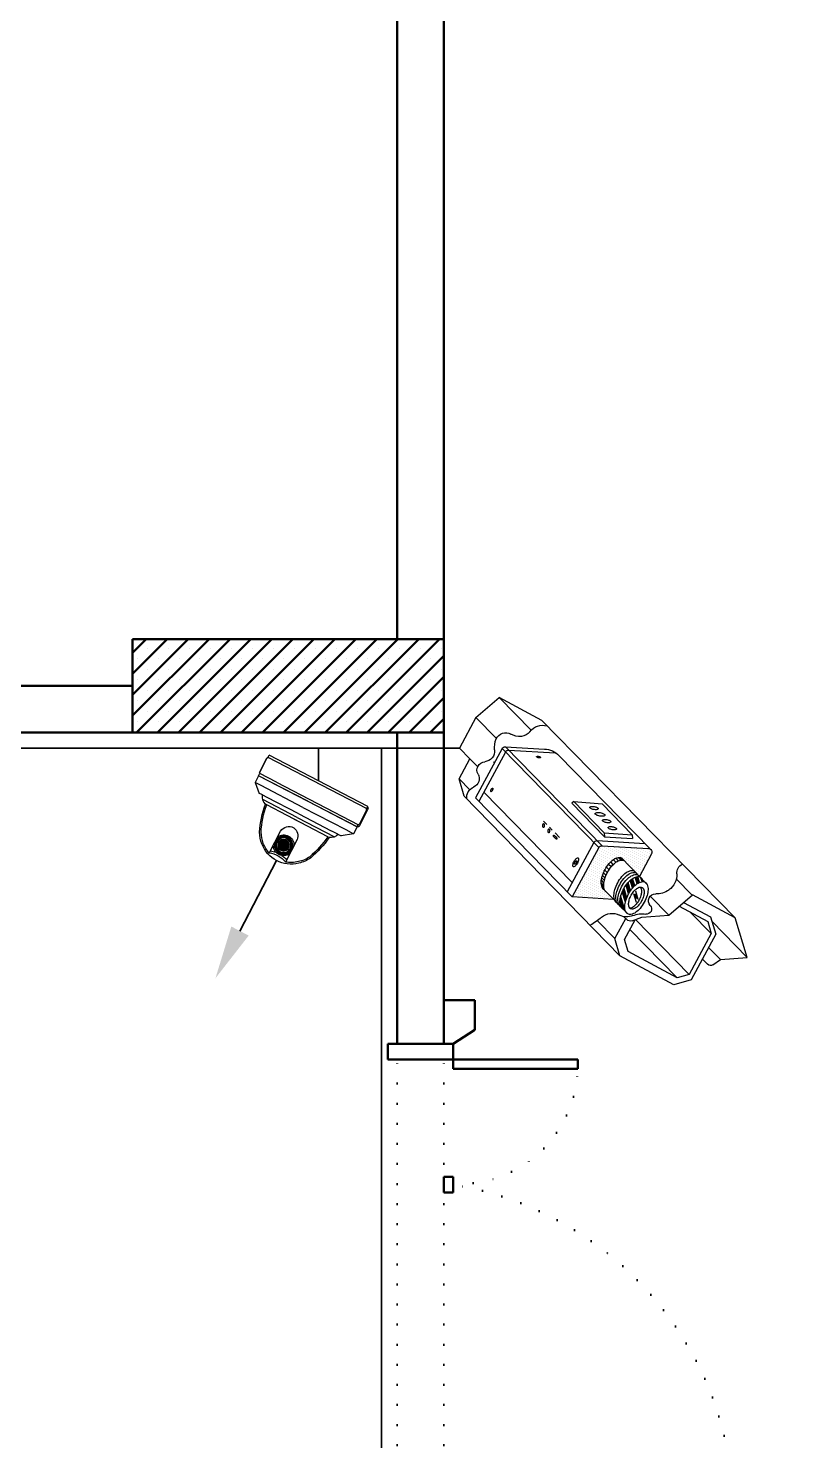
# Model space of a CAD drawing. Header units: millimetres. Extents: x 2046 to 14753, y 2361 to 29276.
# Drawn here: x 5006.5 to 5250.4, y 12893.4 to 13347.1 of the extents above; entities that cross this region are included whole.
import ezdxf

# ---------------------------------------------------------------- set-up
doc = ezdxf.new("R2010")
doc.units = ezdxf.units.MM
for name, pattern in [('CONTINOUS', [0]), ('DASHED', [0.75, 0.5, -0.25]), ('DASHED2', [9.525, 6.35, -3.175]), ('DOT', [6.35, 0, -6.35])]:
    doc.linetypes.add(name, pattern=pattern)
for name, color, linetype, lineweight in [('2A - CCTV CAT6 KABLO', 4, 'CONTINOUS', 35), ('A.O. DUVAR', 7, 'Continuous', 50), ('CY_CCTV', 4, 'DASHED2', 35), ('CY_SES', 3, 'CONTINOUS', 35)]:
    doc.layers.add(name, color=color, linetype=linetype, lineweight=lineweight)
for name, color, linetype in [('BLK-CCTV', 50, 'Continuous'), ('INDOOR_FIXED_DOME', 4, 'Continuous'), ('KAMERA', 4, 'DASHED')]:
    doc.layers.add(name, color=color, linetype=linetype)

# ---------------------------------------------------------------- blocks, each defined once
blk = doc.blocks.new('DMDK')
at = {"layer": 'INDOOR_FIXED_DOME'}
h = blk.add_hatch(color=1, dxfattribs=at)
edge = h.paths.add_edge_path()
edge.add_arc((-0.47, 29.43), 3.25, 0, 360, ccw=False)
edge = h.paths.add_edge_path(flags=16)
edge.add_arc((-0.47, 29.43), 2.94, 0, 360, ccw=False)
at = {"layer": 'INDOOR_FIXED_DOME', "linetype": 'Continuous'}
h = blk.add_hatch(color=1, dxfattribs=at)
edge = h.paths.add_edge_path()
edge.add_arc((-0.47, 29.43), 2.32, 0, 360, ccw=False)
at = {"layer": 'CY_CCTV', "linetype": 'CONTINOUS'}
blk.add_lwpolyline([(-0.13, 68.07), (-0.13, 36.19)], dxfattribs=at)
at = {"layer": 'CY_CCTV'}
blk.add_solid([(-4.06, 68.07), (-0.13, 89.44), (3.81, 68.07)], dxfattribs=at)
at = {"layer": 'INDOOR_FIXED_DOME', "color": 1}
for p, q in [((-4.17, 34.86), (-4.17, 24.94)), ((3.26, 24.94), (3.26, 35.08)), ((13.7, 18.23), (-13.97, 18.23)), ((-0.13, 18.23), (-1.37, 18.23)), ((-19.5, 12.36), (-22.27, 12.36)), ((-0.59, 12.36), (-19.5, 12.36)), ((-0.84, 17), (-16.36, 17)), ((-0.84, 17), (16.13, 17)), ((-0.59, 12.36), (18.74, 12.36)), ((18.74, 12.36), (22.31, 12.36)), ((-22.57, 1.55), (-22.57, 7.98)), ((0.02, 9.28), (-22.27, 9.28)), ((-14.77, 8.29), (-22.27, 8.29)), ((22.31, 9.28), (-22.26, 9.28)), ((-14.77, 8.29), (22.41, 8.29)), ((-2.91, 9.28), (-3.57, 9.28)), ((-2.91, 9.28), (-3.57, 9.28)), ((-2.91, 9.27), (-3.57, 9.27)), ((0.02, 9.28), (22.31, 9.28)), ((22.31, 9.28), (22.31, 8.49)), ((22.59, 1.55), (22.59, 7.98)), ((22.29, 1.02), (-22.26, 1.02))]:
    blk.add_line(p, q, dxfattribs=at)
at = {"layer": 'INDOOR_FIXED_DOME', "color": 4}
for p, q in [((-13.97, 18.24), (-14.57, 18.24)), ((13.7, 18.24), (14.3, 18.24)), ((-22.27, 12.36), (-18.76, 15.45)), ((-22.27, 9.28), (-22.27, 12.36)), ((-17.99, 15.45), (-18.76, 15.45)), ((-15.51, 15.45), (-17.99, 15.45)), ((-0.84, 15.45), (-15.51, 15.45)), ((-0.84, 15.45), (13.84, 15.45)), ((13.85, 15.45), (16.3, 15.45)), ((16.3, 15.45), (17.07, 15.45)), ((17.07, 15.45), (18.31, 15.45)), ((22.31, 12.36), (18.31, 15.45)), ((22.31, 9.31), (22.31, 12.4)), ((22.31, 12.28), (22.31, 12.28)), ((22.31, 12.28), (22.31, 11.29)), ((-22.61, 7.67), (-22.61, 1.47)), ((-22.27, 9.28), (-22.27, 8.39)), ((22.31, 9.31), (22.31, 9.28)), ((22.88, 0.66), (22.88, 8.74)), ((-22.29, 0.93), (-22.29, 0)), ((22.29, 0), (-22.29, 0)), ((22.29, 0), (22.29, 1.02))]:
    blk.add_line(p, q, dxfattribs=at)
at = {"layer": 'INDOOR_FIXED_DOME', "color": 1}
for radius in [3.69, 3.25, 2.94, 2.32]:
    blk.add_circle((-0.47, 29.43), radius, dxfattribs=at)
at = {"layer": 'INDOOR_FIXED_DOME', "color": 4}
for centre, radius, start, end in [((-0.13, 23.71), 12.48, 47.9183, 132.1017), ((22.78, 13.72), 37.63, 155.6337, 173.1066), ((5.21, 18.87), 19.67, 134.1806, 148.1421), ((0.84, 23.67), 11.88, 26.174, 51.5198), ((-26.83, 13.17), 41.45, 7.0163, 22.3182), ((-13.11, 14.11), 4.38, 109.5157, 162.2376), ((12.84, 14.11), 4.37, 17.743, 70.4598), ((-21.99, 7.67), 0.619, 129.238, 180), ((-22.58, 8.39), 0.31, 309.238, 0), ((21.85, 7.85), 1.45, 49.3409, 71.2149), ((22.59, 8.71), 0.31, 359.8944, 49.3409), ((-22.3, 1.47), 0.31, 180, 240.7519), ((-22.6, 0.93), 0.31, 0, 60.7519), ((30.02, -14.45), 16.53, 116.2396, 117.8981), ((22.57, 0.66), 0.31, 296.2396, 359.8944)]:
    blk.add_arc(centre, radius, start, end, dxfattribs=at)
at = {"layer": 'INDOOR_FIXED_DOME', "color": 1}
for centre, radius, start, end in [((-0.13, 23.71), 11.86, 109.9234, 131.994), ((-0.71, 43.85), 9.67, 249.0559, 294.2733), ((-0.71, 43.89), 10.6, 278.232, 292.028), ((-0.13, 23.71), 11.86, 47.9183, 73.4059), ((23.95, 13.32), 38.24, 155.8771, 172.6221), ((5.19, 18.88), 19.02, 134.1656, 148.0435), ((-0.71, 43.89), 10.6, 250.9662, 263.6846), ((-0.47, 29.43), 4.18, 26.7451, 152.222), ((0.8, 23.63), 11.32, 26.4603, 51.6555), ((-28.54, 12.63), 42.61, 7.5593, 22.1291), ((-0.47, 29.43), 4.18, 207.778, 333.2549), ((-0.23, 25.28), 3.95, 185.057, 271.5273), ((-0.75, 25.32), 4.03, 278.9294, 354.5897), ((22.62, 8.49), 0.31, 180, 236.5516), ((22.28, 7.98), 0.31, 0, 56.5516), ((-22.26, 1.55), 0.31, 180, 239.1811), ((-22.57, 1.02), 0.31, 0, 59.1811), ((-22.57, 1.02), 0.31, 0, 59.1811), ((22.6, 1.02), 0.31, 120.8189, 180), ((22.28, 1.55), 0.31, 300.8189, 0)]:
    blk.add_arc(centre, radius, start, end, dxfattribs=at)
blk = doc.blocks.new('B_KAMERA')
at = {"layer": '2A - CCTV CAT6 KABLO', "rotation": 90}
blk.add_blockref('DMDK', (0, 0.63), dxfattribs=at)
blk = doc.blocks.new('KAM2')
at = {"layer": 'KAMERA', "color": 1, "linetype": 'Continuous'}
for p, q in [((-14.93, -4.56), (0, 0)), ((-12.11, -8.27), (0, 0)), ((6.08, -7.76), (0, 0)), ((-88.26, -54.43), (-14.93, -4.56)), ((-1.71, -13.08), (6.08, -7.76)), ((6.08, -7.76), (9.34, -18.44)), ((-5.08, -15.08), (-17.52, -13.34)), ((-57.07, -38.11), (-22.48, -14.5)), ((-41.79, -40.14), (-5.08, -15.08)), ((-40.83, -40.96), (-4.12, -15.9)), ((-6.35, -15.95), (-21.07, -13.89)), ((-5.39, -16.77), (-0.13, -33.98)), ((-4.12, -15.9), (1.14, -33.12)), ((-2.61, -20.83), (-2.34, -20.75)), ((2.4, -23.18), (5.36, -21.16)), ((5.36, -21.16), (9.34, -18.44)), ((7.5, -28.17), (5.36, -21.16)), ((-50.6, -34.83), (-39.12, -26.93)), ((-30.03, -28.01), (-39.12, -26.93)), ((-41.94, -37.17), (-29.55, -28.71)), ((-41.6, -35.9), (-30.07, -27.96)), ((-34.67, -53.64), (-1.12, -30.74)), ((-30.07, -27.96), (-29.55, -28.71)), ((3.44, -30.94), (7.5, -28.17)), ((4.81, -33.24), (7.5, -28.17)), ((-54.38, -73.63), (4.81, -33.24)), ((-50.6, -34.83), (-50.89, -35.92)), ((-41.94, -37.17), (-50.89, -35.92)), ((-41.6, -35.9), (-50.6, -34.83)), ((-41.6, -35.9), (-41.94, -37.17)), ((1.14, -33.12), (-35.56, -58.17)), ((-23.05, -36.95), (-21.8, -36.09)), ((-57.85, -39.58), (-55.45, -47.42)), ((-57.64, -39.06), (-57.64, -39.06)), ((-57.21, -40.47), (-57.21, -40.47)), ((-57.07, -39.66), (-57.07, -39.66)), ((-56.94, -38.85), (-56.94, -38.85)), ((-41.79, -40.14), (-56.56, -38.07)), ((-56.51, -40.26), (-56.51, -40.26)), ((-56.37, -39.44), (-56.37, -39.44)), ((-56.23, -38.63), (-56.23, -38.63)), ((-55.8, -40.04), (-55.8, -40.04)), ((-55.67, -39.23), (-55.67, -39.23)), ((-55.53, -38.42), (-55.53, -38.42)), ((-55.24, -40.64), (-55.24, -40.64)), ((-55.1, -39.83), (-55.1, -39.83)), ((-39.91, -38.85), (-55.05, -36.73)), ((-54.96, -39.01), (-54.96, -39.01)), ((-54.53, -40.42), (-54.53, -40.42)), ((-54.39, -39.61), (-54.39, -39.61)), ((-54.26, -38.8), (-54.26, -38.8)), ((-53.83, -40.21), (-53.83, -40.21)), ((-53.69, -39.4), (-53.69, -39.4)), ((-53.55, -38.58), (-53.55, -38.58)), ((-53.26, -40.8), (-53.26, -40.8)), ((-53.12, -39.99), (-53.12, -39.99)), ((-52.99, -39.18), (-52.99, -39.18)), ((-52.56, -40.59), (-52.56, -40.59)), ((-52.42, -39.78), (-52.42, -39.78)), ((-52.28, -38.96), (-52.28, -38.96)), ((-51.85, -40.37), (-51.85, -40.37)), ((-51.72, -39.56), (-51.72, -39.56)), ((-51.15, -40.16), (-51.15, -40.16)), ((-51.01, -39.35), (-51.01, -39.35)), ((-50.58, -40.75), (-50.58, -40.75)), ((-50.44, -39.94), (-50.44, -39.94)), ((-50.31, -39.13), (-50.31, -39.13)), ((-49.88, -40.54), (-49.88, -40.54)), ((-49.74, -39.73), (-49.74, -39.73)), ((-49.17, -40.32), (-49.17, -40.32)), ((-49.04, -39.51), (-49.04, -39.51)), ((-48.47, -40.11), (-48.47, -40.11)), ((-48.33, -39.3), (-48.33, -39.3)), ((-47.9, -40.7), (-47.9, -40.7)), ((-47.77, -39.89), (-47.77, -39.89)), ((-47.2, -40.49), (-47.2, -40.49)), ((-47.06, -39.68), (-47.06, -39.68)), ((-46.49, -40.27), (-46.49, -40.27)), ((-45.79, -40.06), (-45.79, -40.06)), ((-45.22, -40.66), (-45.22, -40.66)), ((-45.09, -39.84), (-45.09, -39.84)), ((-44.52, -40.44), (-44.52, -40.44)), ((-43.81, -40.22), (-43.81, -40.22)), ((-43.25, -40.82), (-43.25, -40.82)), ((-43.11, -40.01), (-43.11, -40.01)), ((-42.54, -40.61), (-42.54, -40.61)), ((-41.84, -40.39), (-41.84, -40.39)), ((-38.94, -39.67), (-33.68, -56.89)), ((-27.84, -40.22), (-26.14, -39.05)), ((-25.11, -38.35), (-24.05, -37.63)), ((-58.33, -49.39), (-48.63, -42.76)), ((-56.78, -41.88), (-56.78, -41.88)), ((-56.64, -41.07), (-56.64, -41.07)), ((-56.35, -43.29), (-56.35, -43.29)), ((-56.21, -42.48), (-56.21, -42.48)), ((-56.08, -41.66), (-56.08, -41.66)), ((-55.94, -40.85), (-55.94, -40.85)), ((-55.92, -44.7), (-55.92, -44.7)), ((-55.78, -43.88), (-55.78, -43.88)), ((-55.65, -43.07), (-55.65, -43.07)), ((-55.51, -42.26), (-55.51, -42.26)), ((-55.37, -41.45), (-55.37, -41.45)), ((-55.35, -45.29), (-55.35, -45.29)), ((-55.22, -44.48), (-55.22, -44.48)), ((-55.08, -43.67), (-55.08, -43.67)), ((-54.94, -42.86), (-54.94, -42.86)), ((-54.81, -42.05), (-54.81, -42.05)), ((-54.67, -41.23), (-54.67, -41.23)), ((-54.65, -45.08), (-54.65, -45.08)), ((-54.51, -44.27), (-54.51, -44.27)), ((-54.37, -43.45), (-54.37, -43.45)), ((-54.24, -42.64), (-54.24, -42.64)), ((-54.1, -41.83), (-54.1, -41.83)), ((-53.96, -41.02), (-53.96, -41.02)), ((-53.94, -44.86), (-53.94, -44.86)), ((-53.81, -44.05), (-53.81, -44.05)), ((-53.67, -43.24), (-53.67, -43.24)), ((-53.53, -42.43), (-53.53, -42.43)), ((-53.4, -41.61), (-53.4, -41.61)), ((-53.24, -44.65), (-53.24, -44.65)), ((-53.1, -43.83), (-53.1, -43.83)), ((-52.97, -43.02), (-52.97, -43.02)), ((-52.83, -42.21), (-52.83, -42.21)), ((-52.69, -41.4), (-52.69, -41.4)), ((-52.67, -45.24), (-52.67, -45.24)), ((-52.54, -44.43), (-52.54, -44.43)), ((-52.4, -43.62), (-52.4, -43.62)), ((-52.26, -42.81), (-52.26, -42.81)), ((-52.13, -42), (-52.13, -42)), ((-51.99, -41.18), (-51.99, -41.18)), ((-51.97, -45.03), (-51.97, -45.03)), ((-51.83, -44.22), (-51.83, -44.22)), ((-51.7, -43.4), (-51.7, -43.4)), ((-51.56, -42.59), (-51.56, -42.59)), ((-51.42, -41.78), (-51.42, -41.78)), ((-51.29, -40.97), (-51.29, -40.97)), ((-51.13, -44), (-51.13, -44)), ((-50.99, -43.19), (-50.99, -43.19)), ((-50.85, -42.38), (-50.85, -42.38)), ((-50.72, -41.57), (-50.72, -41.57)), ((-50.42, -43.79), (-50.42, -43.79)), ((-50.29, -42.97), (-50.29, -42.97)), ((-50.15, -42.16), (-50.15, -42.16)), ((-50.01, -41.35), (-50.01, -41.35)), ((-49.58, -42.76), (-49.58, -42.76)), ((-49.45, -41.95), (-49.45, -41.95)), ((-49.31, -41.14), (-49.31, -41.14)), ((-49.13, -43.37), (-48.17, -42.71)), ((-48.88, -42.54), (-48.88, -42.54)), ((-48.74, -41.73), (-48.74, -41.73)), ((-48.61, -40.92), (-48.61, -40.92)), ((-48.56, -43.5), (-47.57, -42.83)), ((-48.18, -42.33), (-48.18, -42.33)), ((-48.04, -41.52), (-48.04, -41.52)), ((-47.89, -43.83), (-46.98, -43.21)), ((-47.47, -42.11), (-47.47, -42.11)), ((-47.33, -41.3), (-47.33, -41.3)), ((-47.18, -44.48), (-46.27, -43.85)), ((-46.9, -42.71), (-46.9, -42.71)), ((-46.77, -41.9), (-46.77, -41.9)), ((-46.63, -41.09), (-46.63, -41.09)), ((-46.48, -45.35), (-45.53, -44.71)), ((-46.34, -43.31), (-46.34, -43.31)), ((-46.2, -42.49), (-46.2, -42.49)), ((-46.06, -41.68), (-46.06, -41.68)), ((-45.93, -40.87), (-45.93, -40.87)), ((-45.77, -43.9), (-45.77, -43.9)), ((-45.63, -43.09), (-45.63, -43.09)), ((-45.5, -42.28), (-45.5, -42.28)), ((-45.36, -41.47), (-45.36, -41.47)), ((-45.2, -44.5), (-45.2, -44.5)), ((-45.07, -43.69), (-45.07, -43.69)), ((-44.93, -42.87), (-44.93, -42.87)), ((-44.79, -42.06), (-44.79, -42.06)), ((-44.66, -41.25), (-44.66, -41.25)), ((-44.64, -45.09), (-44.64, -45.09)), ((-44.5, -44.28), (-44.5, -44.28)), ((-44.36, -43.47), (-44.36, -43.47)), ((-44.22, -42.66), (-44.22, -42.66)), ((-44.09, -41.85), (-44.09, -41.85)), ((-43.95, -41.04), (-43.95, -41.04)), ((-43.93, -44.88), (-43.93, -44.88)), ((-43.79, -44.07), (-43.79, -44.07)), ((-43.66, -43.26), (-43.66, -43.26)), ((-43.52, -42.44), (-43.52, -42.44)), ((-43.38, -41.63), (-43.38, -41.63)), ((-43.23, -44.66), (-43.23, -44.66)), ((-43.09, -43.85), (-43.09, -43.85)), ((-42.95, -43.04), (-42.95, -43.04)), ((-42.82, -42.23), (-42.82, -42.23)), ((-42.68, -41.42), (-42.68, -41.42)), ((-42.66, -45.26), (-42.66, -45.26)), ((-42.52, -44.45), (-42.52, -44.45)), ((-42.39, -43.64), (-42.39, -43.64)), ((-42.25, -42.83), (-42.25, -42.83)), ((-42.11, -42.01), (-42.11, -42.01)), ((-41.98, -41.2), (-41.98, -41.2)), ((-41.96, -45.05), (-41.96, -45.05)), ((-41.82, -44.23), (-41.82, -44.23)), ((-41.68, -43.42), (-41.68, -43.42)), ((-41.55, -42.61), (-41.55, -42.61)), ((-41.41, -41.8), (-41.41, -41.8)), ((-41.27, -40.99), (-41.27, -40.99)), ((-41.25, -44.83), (-41.25, -44.83)), ((-41.12, -44.02), (-41.12, -44.02)), ((-40.98, -43.21), (-40.98, -43.21)), ((-40.84, -42.4), (-40.84, -42.4)), ((-40.83, -40.96), (-35.56, -58.17)), ((-40.7, -41.58), (-40.7, -41.58)), ((-40.55, -44.61), (-40.55, -44.61)), ((-40.41, -43.8), (-40.41, -43.8)), ((-40.27, -42.99), (-40.27, -42.99)), ((-39.98, -45.21), (-39.98, -45.21)), ((-39.84, -44.4), (-39.84, -44.4)), ((-88.26, -54.43), (-73.33, -49.86)), ((-67.16, -57.75), (-73.33, -49.86)), ((-73.24, -49.99), (-67.24, -45.89)), ((-58.01, -49.18), (-58.01, -49.18)), ((-57.28, -48.83), (-57.15, -48.58)), ((-56.95, -48.84), (-56.63, -48.22)), ((-56.66, -48.91), (-56.04, -47.75)), ((-55.88, -49.32), (-54.97, -47.6)), ((-55.64, -49.5), (-54.68, -47.7)), ((-55.49, -46.1), (-55.49, -46.1)), ((-55.41, -49.69), (-54.42, -47.83)), ((-55.19, -49.91), (-54.16, -47.98)), ((-54.92, -46.7), (-54.92, -46.7)), ((-54.78, -45.89), (-54.78, -45.89)), ((-54.58, -50.65), (-53.46, -48.53)), ((-54.39, -50.92), (-53.24, -48.76)), ((-54.22, -46.48), (-54.22, -46.48)), ((-54.22, -51.21), (-53.04, -49)), ((-54.08, -45.67), (-54.08, -45.67)), ((-54.04, -51.52), (-52.84, -49.25)), ((-53.38, -45.46), (-53.38, -45.46)), ((-45.95, -46.26), (-45.03, -45.63)), ((-45.49, -47.29), (-44.51, -46.62)), ((-45.15, -48.29), (-44.17, -47.62)), ((-44.9, -49.28), (-43.92, -48.61)), ((-44.77, -45.91), (-44.77, -45.91)), ((-44.76, -50.14), (-43.78, -49.47)), ((-44.2, -46.5), (-44.2, -46.5)), ((-44.07, -45.69), (-44.07, -45.69)), ((-43.77, -47.91), (-43.77, -47.91)), ((-43.64, -47.1), (-43.64, -47.1)), ((-43.5, -46.29), (-43.5, -46.29)), ((-43.36, -45.48), (-43.36, -45.48)), ((-43.34, -49.32), (-43.34, -49.32)), ((-43.21, -48.51), (-43.21, -48.51)), ((-43.07, -47.7), (-43.07, -47.7)), ((-42.93, -46.88), (-42.93, -46.88)), ((-42.8, -46.07), (-42.8, -46.07)), ((-42.64, -49.1), (-42.64, -49.1)), ((-42.5, -48.29), (-42.5, -48.29)), ((-42.37, -47.48), (-42.37, -47.48)), ((-42.23, -46.67), (-42.23, -46.67)), ((-42.09, -45.86), (-42.09, -45.86)), ((-42.07, -49.7), (-42.07, -49.7)), ((-41.94, -48.89), (-41.94, -48.89)), ((-41.8, -48.08), (-41.8, -48.08)), ((-41.66, -47.26), (-41.66, -47.26)), ((-41.53, -46.45), (-41.53, -46.45)), ((-41.39, -45.64), (-41.39, -45.64)), ((-41.37, -49.48), (-41.37, -49.48)), ((-41.23, -48.67), (-41.23, -48.67)), ((-41.09, -47.86), (-41.09, -47.86)), ((-40.96, -47.05), (-40.96, -47.05)), ((-40.82, -46.24), (-40.82, -46.24)), ((-40.68, -45.43), (-40.68, -45.43)), ((-40.66, -49.27), (-40.66, -49.27)), ((-40.53, -48.46), (-40.53, -48.46)), ((-40.39, -47.65), (-40.39, -47.65)), ((-40.25, -46.83), (-40.25, -46.83)), ((-40.12, -46.02), (-40.12, -46.02)), ((-40.1, -49.87), (-40.1, -49.87)), ((-39.96, -49.05), (-39.96, -49.05)), ((-39.82, -48.24), (-39.82, -48.24)), ((-39.69, -47.43), (-39.69, -47.43)), ((-39.55, -46.62), (-39.55, -46.62)), ((-39.41, -45.81), (-39.41, -45.81)), ((-39.39, -49.65), (-39.39, -49.65)), ((-39.26, -48.84), (-39.26, -48.84)), ((-39.12, -48.03), (-39.12, -48.03)), ((-38.98, -47.22), (-38.98, -47.22)), ((-38.69, -49.44), (-38.69, -49.44)), ((-38.55, -48.62), (-38.55, -48.62)), ((-94.54, -66.12), (-88.26, -54.43)), ((-71.03, -52.81), (-80.45, -55.69)), ((-69.86, -54.3), (-79.84, -57.35)), ((-67.16, -57.75), (-60.16, -52.97)), ((-56.58, -54.74), (-55.29, -52.32)), ((-56.18, -55.86), (-54.81, -53.3)), ((-56.17, -54.6), (-55.4, -53.14)), ((-55.87, -54.66), (-55.15, -53.32)), ((-54.2, -60.01), (-44.5, -53.39)), ((-53.57, -52.51), (-52.29, -50.09)), ((-53.43, -52.87), (-52.12, -50.41)), ((-53.3, -53.25), (-51.96, -50.73)), ((-53.17, -53.64), (-51.81, -51.07)), ((-52.86, -54.93), (-51.39, -52.17)), ((-52.78, -55.41), (-51.27, -52.57)), ((-52.72, -55.92), (-51.16, -52.98)), ((-52.68, -56.48), (-51.06, -53.42)), ((-45.33, -53.83), (-44.35, -53.16)), ((-44.99, -53.14), (-44.02, -52.48)), ((-44.87, -54.4), (-44.87, -54.4)), ((-44.81, -52.51), (-43.84, -51.84)), ((-44.73, -53.59), (-44.73, -53.59)), ((-44.71, -51.73), (-43.73, -51.06)), ((-44.69, -50.93), (-43.72, -50.27)), ((-44.16, -54.19), (-44.16, -54.19)), ((-44.03, -53.38), (-44.03, -53.38)), ((-43.89, -52.57), (-43.89, -52.57)), ((-43.75, -51.75), (-43.75, -51.75)), ((-43.62, -50.94), (-43.62, -50.94)), ((-43.48, -50.13), (-43.48, -50.13)), ((-43.46, -53.97), (-43.46, -53.97)), ((-43.32, -53.16), (-43.32, -53.16)), ((-43.19, -52.35), (-43.19, -52.35)), ((-43.05, -51.54), (-43.05, -51.54)), ((-42.91, -50.73), (-42.91, -50.73)), ((-42.78, -49.92), (-42.78, -49.92)), ((-42.76, -53.76), (-42.76, -53.76)), ((-42.62, -52.95), (-42.62, -52.95)), ((-42.48, -52.13), (-42.48, -52.13)), ((-42.35, -51.32), (-42.35, -51.32)), ((-42.21, -50.51), (-42.21, -50.51)), ((-42.19, -54.35), (-42.19, -54.35)), ((-42.05, -53.54), (-42.05, -53.54)), ((-41.92, -52.73), (-41.92, -52.73)), ((-41.78, -51.92), (-41.78, -51.92)), ((-41.64, -51.11), (-41.64, -51.11)), ((-41.51, -50.3), (-41.51, -50.3)), ((-41.49, -54.14), (-41.49, -54.14)), ((-41.35, -53.33), (-41.35, -53.33)), ((-41.21, -52.52), (-41.21, -52.52)), ((-41.07, -51.7), (-41.07, -51.7)), ((-40.94, -50.89), (-40.94, -50.89)), ((-40.8, -50.08), (-40.8, -50.08)), ((-40.78, -53.92), (-40.78, -53.92)), ((-40.64, -53.11), (-40.64, -53.11)), ((-40.51, -52.3), (-40.51, -52.3)), ((-40.37, -51.49), (-40.37, -51.49)), ((-40.23, -50.68), (-40.23, -50.68)), ((-40.08, -53.71), (-40.08, -53.71)), ((-39.94, -52.9), (-39.94, -52.9)), ((-39.8, -52.09), (-39.8, -52.09)), ((-39.67, -51.27), (-39.67, -51.27)), ((-39.53, -50.46), (-39.53, -50.46)), ((-39.51, -54.3), (-39.51, -54.3)), ((-39.37, -53.49), (-39.37, -53.49)), ((-39.24, -52.68), (-39.24, -52.68)), ((-39.1, -51.87), (-39.1, -51.87)), ((-38.96, -51.06), (-38.96, -51.06)), ((-38.83, -50.25), (-38.83, -50.25)), ((-38.81, -54.09), (-38.81, -54.09)), ((-38.67, -53.28), (-38.67, -53.28)), ((-38.53, -52.47), (-38.53, -52.47)), ((-38.4, -51.65), (-38.4, -51.65)), ((-38.26, -50.84), (-38.26, -50.84)), ((-38.12, -50.03), (-38.12, -50.03)), ((-38.1, -53.87), (-38.1, -53.87)), ((-37.97, -53.06), (-37.97, -53.06)), ((-37.83, -52.25), (-37.83, -52.25)), ((-37.69, -51.44), (-37.69, -51.44)), ((-37.4, -53.66), (-37.4, -53.66)), ((-37.26, -52.85), (-37.26, -52.85)), ((-36.83, -54.26), (-36.83, -54.26)), ((-94.54, -66.12), (-81.13, -56.96)), ((-80.45, -55.69), (-83.14, -60.75)), ((-81.71, -60.88), (-73.87, -55.53)), ((-79.84, -57.35), (-81.71, -60.88)), ((-58.84, -60.14), (-67.16, -57.75)), ((-53.19, -59.32), (-50.85, -54.91)), ((-52.67, -58.96), (-50.83, -55.52)), ((-52.19, -58.68), (-50.88, -56.24)), ((-51.62, -58.24), (-51.15, -57.36)), ((-50.77, -57.75), (-50.77, -57.75)), ((-48.8, -56.32), (-35.56, -58.17)), ((-48.53, -56.29), (-48.53, -56.29)), ((-47.82, -56.08), (-47.82, -56.08)), ((-47.12, -55.86), (-47.12, -55.86)), ((-46.55, -56.46), (-46.55, -56.46)), ((-46.41, -55.65), (-46.41, -55.65)), ((-46.28, -54.83), (-46.28, -54.83)), ((-45.85, -56.24), (-45.85, -56.24)), ((-45.71, -55.43), (-45.71, -55.43)), ((-45.57, -54.62), (-45.57, -54.62)), ((-45.28, -56.84), (-45.28, -56.84)), ((-45.14, -56.03), (-45.14, -56.03)), ((-45.01, -55.22), (-45.01, -55.22)), ((-44.57, -56.62), (-44.57, -56.62)), ((-44.44, -55.81), (-44.44, -55.81)), ((-44.3, -55), (-44.3, -55)), ((-43.87, -56.41), (-43.87, -56.41)), ((-43.73, -55.6), (-43.73, -55.6)), ((-43.6, -54.78), (-43.6, -54.78)), ((-43.3, -57), (-43.3, -57)), ((-43.17, -56.19), (-43.17, -56.19)), ((-43.03, -55.38), (-43.03, -55.38)), ((-42.89, -54.57), (-42.89, -54.57)), ((-42.6, -56.79), (-42.6, -56.79)), ((-42.46, -55.98), (-42.46, -55.98)), ((-42.33, -55.17), (-42.33, -55.17)), ((-41.9, -56.57), (-41.9, -56.57)), ((-41.76, -55.76), (-41.76, -55.76)), ((-41.62, -54.95), (-41.62, -54.95)), ((-41.33, -57.17), (-41.33, -57.17)), ((-41.19, -56.36), (-41.19, -56.36)), ((-41.05, -55.55), (-41.05, -55.55)), ((-40.92, -54.74), (-40.92, -54.74)), ((-40.62, -56.96), (-40.62, -56.96)), ((-40.49, -56.14), (-40.49, -56.14)), ((-40.35, -55.33), (-40.35, -55.33)), ((-40.21, -54.52), (-40.21, -54.52)), ((-39.92, -56.74), (-39.92, -56.74)), ((-39.78, -55.93), (-39.78, -55.93)), ((-39.65, -55.12), (-39.65, -55.12)), ((-39.35, -57.34), (-39.35, -57.34)), ((-39.22, -56.52), (-39.22, -56.52)), ((-39.08, -55.71), (-39.08, -55.71)), ((-38.94, -54.9), (-38.94, -54.9)), ((-38.65, -57.12), (-38.65, -57.12)), ((-38.51, -56.31), (-38.51, -56.31)), ((-38.38, -55.5), (-38.38, -55.5)), ((-38.24, -54.69), (-38.24, -54.69)), ((-38.08, -57.72), (-38.08, -57.72)), ((-37.94, -56.91), (-37.94, -56.91)), ((-37.81, -56.09), (-37.81, -56.09)), ((-37.67, -55.28), (-37.67, -55.28)), ((-37.53, -54.47), (-37.53, -54.47)), ((-37.38, -57.5), (-37.38, -57.5)), ((-37.24, -56.69), (-37.24, -56.69)), ((-37.1, -55.88), (-37.1, -55.88)), ((-36.97, -55.07), (-36.97, -55.07)), ((-36.67, -57.29), (-36.67, -57.29)), ((-36.54, -56.48), (-36.54, -56.48)), ((-36.4, -55.66), (-36.4, -55.66)), ((-36.11, -57.88), (-36.11, -57.88)), ((-35.97, -57.07), (-35.97, -57.07)), ((-83.14, -60.75), (-78.27, -76.69)), ((-81.71, -60.88), (-77.35, -75.15)), ((-77.35, -75.15), (-56.94, -61.22)), ((-56.03, -61.86), (-58.84, -60.14)), ((-54.79, -68.26), (-56.92, -61.32)), ((-54.2, -61.82), (-53.15, -61.1)), ((-51.68, -68.57), (-53.83, -61.56)), ((-53.02, -59.21), (-53.02, -59.21)), ((-86.23, -68.51), (-94.54, -66.12)), ((-86.23, -68.51), (-81.71, -65.43)), ((-73.82, -77.03), (-55.86, -64.77)), ((-51.68, -68.57), (-45.01, -64.01)), ((-84.22, -70.62), (-86.23, -68.51)), ((-82.49, -70.8), (-80.49, -69.44)), ((-73.82, -77.03), (-56.67, -71.78)), ((-56.67, -71.78), (-54.79, -68.26)), ((-54.38, -73.63), (-51.68, -68.57)), ((-78.27, -76.69), (-73.2, -79.39)), ((-77.35, -75.15), (-73.82, -77.03)), ((-73.2, -79.39), (-54.38, -73.63))]:
    blk.add_line(p, q, dxfattribs=at)
for points in [[(-16.16, -16.01, 0.036758), (-16.42, -16.03, 0.049107), (-16.61, -16.07, 0.092422), (-16.77, -16.15, 0.218093), (-16.8, -16.22, 0.218093), (-16.77, -16.3, 0.092422), (-16.62, -16.39, 0.049107), (-16.43, -16.44, 0.036758), (-16.17, -16.47, 0.036758), (-15.91, -16.46, 0.049107), (-15.71, -16.42, 0.092422), (-15.56, -16.33, 0.218093), (-15.52, -16.26, 0.218093), (-15.55, -16.19, 0.092422), (-15.71, -16.09, 0.049107), (-15.9, -16.04, 0.036758)], [(-41.62, -31.61, 0.036758), (-42.18, -31.64, 0.049107), (-42.59, -31.73, 0.092422), (-42.92, -31.91, 0.218093), (-43, -32.06, 0.218093), (-42.93, -32.22, 0.092422), (-42.61, -32.42, 0.049107), (-42.2, -32.53, 0.036758), (-41.64, -32.59, 0.036758), (-41.09, -32.56, 0.049107), (-40.68, -32.47, 0.092422), (-40.34, -32.29, 0.218093), (-40.27, -32.14, 0.218093), (-40.33, -31.98, 0.092422), (-40.66, -31.78, 0.049107), (-41.06, -31.67, 0.036758)], [(-39.11, -29.84, 0.036758), (-39.76, -29.87, 0.049107), (-40.24, -29.97, 0.092422), (-40.63, -30.19, 0.218093), (-40.71, -30.36, 0.218093), (-40.64, -30.54, 0.092422), (-40.26, -30.77, 0.049107), (-39.79, -30.9, 0.036758), (-39.15, -30.97, 0.036758), (-38.5, -30.94, 0.049107), (-38.02, -30.83, 0.092422), (-37.63, -30.62, 0.218093), (-37.55, -30.45, 0.218093), (-37.62, -30.27, 0.092422), (-38, -30.04, 0.049107), (-38.47, -29.9, 0.036758)], [(-36.84, -28.29, 0.036758), (-37.4, -28.32, 0.049107), (-37.81, -28.41, 0.092422), (-38.14, -28.59, 0.218093), (-38.22, -28.74, 0.218093), (-38.15, -28.9, 0.092422), (-37.83, -29.1, 0.049107), (-37.42, -29.21, 0.036758), (-36.87, -29.27, 0.036758), (-36.31, -29.24, 0.049107), (-35.9, -29.15, 0.092422), (-35.56, -28.97, 0.218093), (-35.49, -28.82, 0.218093), (-35.55, -28.66, 0.092422), (-35.88, -28.46, 0.049107), (-36.28, -28.35, 0.036758)], [(-3.74, -29.62, 0.038257), (-3.65, -29.86, 0.050877), (-3.54, -30.03, 0.094201), (-3.41, -30.15, 0.212834), (-3.33, -30.16, 0.212834), (-3.27, -30.1, 0.094201), (-3.23, -29.93, 0.050877), (-3.23, -29.74, 0.038257), (-3.29, -29.48, 0.038257), (-3.39, -29.24, 0.050877), (-3.49, -29.07, 0.094201), (-3.62, -28.96, 0.212834), (-3.7, -28.95, 0.212834), (-3.76, -29, 0.094201), (-3.81, -29.17, 0.050877), (-3.8, -29.37, 0.038257)], [(-43.89, -33.49, 0.036758), (-44.45, -33.51, 0.049107), (-44.86, -33.6, 0.092422), (-45.19, -33.79, 0.218093), (-45.26, -33.94, 0.218093), (-45.2, -34.09, 0.092422), (-44.87, -34.29, 0.049107), (-44.47, -34.41, 0.036758), (-43.91, -34.46, 0.036758), (-43.35, -34.44, 0.049107), (-42.94, -34.35, 0.092422), (-42.61, -34.16, 0.218093), (-42.53, -34.01, 0.218093), (-42.6, -33.86, 0.092422), (-42.92, -33.66, 0.049107), (-43.33, -33.54, 0.036758)], [(-26.44, -40.13, 0.01617), (-26.93, -40.5, 0.050877), (-27.05, -40.65, 0.094201), (-27.13, -40.82, 0.212834), (-27.11, -40.9, 0.212834), (-27.04, -40.94, 0.094201), (-26.86, -40.92, 0.050877), (-26.68, -40.85, 0.01617), (-26.17, -40.51, 0.038257), (-25.97, -40.35, 0.050877), (-25.84, -40.2, 0.094201), (-25.77, -40.04, 0.212834), (-25.79, -39.96, 0.212834), (-25.86, -39.91, 0.094201), (-26.04, -39.93, 0.050877), (-26.22, -40, 0.038257)], [(-24.3, -38.77, 0.038257), (-24.32, -39.03, 0.050877), (-24.3, -39.23, 0.094201), (-24.24, -39.39, 0.212834), (-24.17, -39.44, 0.212834), (-24.09, -39.42, 0.094201), (-23.97, -39.28, 0.050877), (-23.89, -39.1, 0.038257), (-23.83, -38.85, 0.038257), (-23.81, -38.59, 0.050877), (-23.83, -38.4, 0.094201), (-23.89, -38.23, 0.212834), (-23.96, -38.19, 0.212834), (-24.04, -38.21, 0.094201), (-24.15, -38.34, 0.050877), (-24.23, -38.52, 0.038257)], [(-22.3, -37.47, 0.038257), (-22.32, -37.73, 0.050877), (-22.3, -37.92, 0.094201), (-22.24, -38.09, 0.212834), (-22.17, -38.13, 0.212834), (-22.09, -38.11, 0.094201), (-21.97, -37.98, 0.050877), (-21.89, -37.8, 0.038257), (-21.83, -37.55, 0.038257), (-21.81, -37.29, 0.050877), (-21.82, -37.09, 0.094201), (-21.89, -36.93, 0.212834), (-21.96, -36.88, 0.212834), (-22.04, -36.9, 0.094201), (-22.15, -37.04, 0.050877), (-22.23, -37.22, 0.038257)], [(-35.09, -47.2, 0.038257), (-34.85, -47.82, 0.050877), (-34.59, -48.24, 0.094201), (-34.25, -48.54, 0.212834), (-34.05, -48.56, 0.212834), (-33.89, -48.43, 0.094201), (-33.78, -47.99, 0.050877), (-33.8, -47.5, 0.038257), (-33.95, -46.85, 0.038257), (-34.19, -46.24, 0.050877), (-34.45, -45.82, 0.094201), (-34.78, -45.52, 0.212834), (-34.99, -45.5, 0.212834), (-35.14, -45.63, 0.094201), (-35.25, -46.07, 0.050877), (-35.23, -46.56, 0.038257)], [(-34.71, -47.18, 0.038257), (-34.62, -47.42, 0.050877), (-34.52, -47.59, 0.094201), (-34.38, -47.71, 0.212834), (-34.3, -47.72, 0.212834), (-34.24, -47.66, 0.094201), (-34.2, -47.49, 0.050877), (-34.21, -47.3, 0.038257), (-34.26, -47.04, 0.038257), (-34.36, -46.8, 0.050877), (-34.46, -46.63, 0.094201), (-34.59, -46.52, 0.212834), (-34.67, -46.51, 0.212834), (-34.74, -46.56, 0.094201), (-34.78, -46.73, 0.050877), (-34.77, -46.93, 0.038257)], [(-57.73, -55.01, 0.050094), (-57.11, -56.47, 0.06392), (-56.39, -57.48, 0.103715), (-55.45, -58.14, 0.177291), (-54.76, -58.17, 0.177291), (-54.21, -57.76, 0.103715), (-53.8, -56.69, 0.06392), (-53.76, -55.44, 0.050094), (-54.07, -53.89, 0.050094), (-54.69, -52.43, 0.06392), (-55.42, -51.42, 0.103715), (-56.36, -50.76, 0.177291), (-57.04, -50.72, 0.177291), (-57.59, -51.13, 0.103715), (-58, -52.21, 0.06392), (-58.04, -53.45, 0.050094)]]:
    blk.add_lwpolyline(points, format="xyb", close=True, dxfattribs=at)
for points in [[(-46.21, -54.55, 0.177291), (-45.39, -53.93, 0.103715), (-44.78, -52.33, 0.06392), (-44.72, -50.48, 0.050094), (-45.18, -48.16, 0.050094), (-46.1, -45.98, 0.06392), (-47.18, -44.47, 0.103715), (-48.59, -43.49, 0.177291), (-49.61, -43.43)], [(-45.23, -53.89, 0.177291), (-44.42, -53.27, 0.103715), (-43.8, -51.67, 0.06392), (-43.74, -49.81, 0.050094), (-44.21, -47.49, 0.050094), (-45.12, -45.31, 0.06392), (-46.21, -43.8, 0.103715), (-47.61, -42.82, 0.177291), (-48.63, -42.76, 0.152265), (-49.36, -43.26)], [(-57.42, -48.84, 0.031668), (-57.6, -48.89, 0.177291), (-58.42, -49.5, 0.103715), (-59.03, -51.1, 0.06392), (-59.09, -52.96, 0.050094), (-58.62, -55.28)], [(-53.34, -59.31, 0.09829), (-52.77, -57.79, 0.06392), (-52.71, -55.93, 0.050094), (-53.18, -53.61, 0.050094), (-54.09, -51.43, 0.06392), (-55.18, -49.93, 0.103715), (-56.58, -48.94, 0.144809), (-57.42, -48.84)], [(-52.35, -58.75, 0.177291), (-51.54, -58.13, 0.103715), (-50.93, -56.53, 0.06392), (-50.87, -54.67, 0.050094), (-51.33, -52.35, 0.050094), (-52.24, -50.17, 0.06392), (-53.33, -48.67, 0.103715), (-54.73, -47.68, 0.177291), (-55.75, -47.63, 0.152265), (-56.49, -48.12)], [(-51.57, -58.21, 0.177291), (-50.75, -57.59, 0.103715), (-50.14, -55.99, 0.06392), (-50.08, -54.14, 0.050094), (-50.54, -51.82, 0.050094), (-51.46, -49.63, 0.06392), (-52.54, -48.13, 0.103715), (-53.94, -47.14, 0.177291), (-54.97, -47.09, 0.152265), (-55.7, -47.59)], [(-50.8, -57.69, 0.177291), (-49.99, -57.07, 0.103715), (-49.37, -55.47, 0.06392), (-49.32, -53.61, 0.050094), (-49.78, -51.29, 0.050094), (-50.69, -49.11, 0.06392), (-51.78, -47.61, 0.103715), (-53.18, -46.62, 0.177291), (-54.2, -46.57, 0.152265), (-54.93, -47.07)], [(-50.07, -57.19, 0.177291), (-49.25, -56.57, 0.103715), (-48.64, -54.97, 0.06392), (-48.58, -53.11, 0.050094), (-49.04, -50.79, 0.050094), (-49.96, -48.61, 0.06392), (-51.04, -47.1, 0.103715), (-52.45, -46.12, 0.177291), (-53.47, -46.06, 0.152265), (-54.2, -46.56)], [(-56.37, -50.75, 0.114358), (-56.7, -51.06, 0.103715), (-57.11, -52.14, 0.06392), (-57.14, -53.38, 0.050094), (-56.84, -54.94)], [(-58.62, -55.28, 0.050094), (-57.71, -57.46, 0.06392), (-56.62, -58.97, 0.103715), (-55.22, -59.95, 0.177291), (-54.2, -60.01, 0.177291), (-53.38, -59.39, 0.005371), (-53.34, -59.31)], [(-56.84, -54.94, 0.050094), (-56.22, -56.4, 0.06392), (-55.49, -57.41, 0.103715), (-54.55, -58.07, 0.000001), (-54.54, -58.07)]]:
    blk.add_lwpolyline(points, format="xyb", dxfattribs=at)
for centre, radius, start, end in [((-16.42, -10.93), 5.07, 24.8428, 94.9273), ((-8.42, -7.22), 3.76, 204.8428, 254.132), ((-18.5, -20.34), 7.07, 82.0334, 124.3153), ((-7.8, -5.06), 6.01, 254.132, 287.996), ((-4.92, -13.92), 3.32, 12.0898, 107.996), ((-8.53, -14.7), 7.01, 342.5799, 12.0898), ((-6.51, -17.12), 1.18, 17, 82.0334), ((-5.24, -16.25), 1.18, 17, 82.0334), ((1.42, -17.82), 3.42, 162.5799, 254.0537), ((-0.26, -23.72), 2.72, 319.9463, 74.0537), ((4.09, -27.38), 2.97, 139.9463, 235.1175), ((0.27, -32.86), 3.71, 343.7577, 55.1175), ((-70.35, -43.46), 3.39, 346.0822, 51.3328), ((-56.72, -39.24), 1.18, 82.0334, 197), ((-41.95, -41.3), 1.18, 17, 82.0334), ((-40.07, -40.02), 1.18, 17, 82.0334), ((-61.2, -45.72), 6.04, 166.0822, 223.143), ((-60.63, -45.19), 6.83, 223.143, 260.8928), ((-62.06, -54.11), 2.22, 306.3701, 80.8928), ((-59.76, -57.23), 1.65, 126.3701, 267.6299), ((-60.14, -66.31), 7.43, 55.3286, 87.6299), ((-55.15, -60.43), 1.68, 238.4995, 304.3153), ((-53.03, -56.03), 5.06, 235.3286, 285.5699), ((-50.25, -66.02), 5.31, 38.4797, 105.5699), ((-24.81, -45.8), 27.19, 218.4797, 227.7522), ((-83.25, -69.69), 1.35, 223.5793, 304.3153)]:
    blk.add_arc(centre, radius, start, end, dxfattribs=at)

msp = doc.modelspace()

# ---------------------------------------------------------------- linework, layer by layer
at = {"layer": '2A - CCTV CAT6 KABLO'}
for points in [[(4807.019, 13289.275), (4807.019, 13120.859), (4807.019, 13115.859), (5099.699, 13115.859), (5099.699, 13105.373)], [(5099.699, 13115.859), (5119.96, 13115.859), (5119.96, 12835.859), (5104.96, 12835.859), (5104.96, 12810.859), (4984.96, 12810.859), (4984.96, 12815.859), (4944.96, 12815.859), (4944.96, 12810.859), (4814.96, 12810.859), (4814.96, 12805.858), (4814.96, 12790.858)], [(5119.96, 13115.859), (5144.96, 13115.859)]]:
    msp.add_lwpolyline(points, dxfattribs=at)
at = {"layer": 'A.O. DUVAR'}
for p, q in [((5124.96, 13150.858), (5124.96, 13360.858)), ((5139.96, 13360.858), (5139.96, 13150.858)), ((5039.96, 13150.858), (5139.96, 13150.858)), ((5039.96, 13120.858), (5039.96, 13150.858)), ((5139.96, 13150.858), (5124.96, 13150.858)), ((5139.96, 13150.858), (5139.96, 13120.858)), ((4884.959, 13135.859), (5039.96, 13135.858)), ((5039.96, 13135.858), (5039.96, 13120.858)), ((5039.96, 13120.858), (4884.959, 13120.859)), ((5139.96, 13120.858), (5039.96, 13120.858)), ((5124.96, 13020.858), (5124.96, 13120.858)), ((5124.96, 13120.858), (5139.96, 13120.858)), ((5139.96, 13120.858), (5139.96, 13020.858)), ((5121.96, 13020.858), (5124.96, 13020.858)), ((5121.96, 13020.858), (5142.96, 13020.858)), ((5121.96, 13015.858), (5121.96, 13020.858)), ((5139.96, 13020.858), (5124.96, 13020.858)), ((5142.96, 13020.858), (5142.96, 13015.858)), ((5142.96, 13015.858), (5121.96, 13015.858)), ((5142.96, 13012.858), (5142.96, 13015.858)), ((5142.96, 13015.858), (5182.96, 13015.858)), ((5182.96, 13015.858), (5182.96, 13012.858)), ((5182.96, 13012.858), (5142.96, 13012.858)), ((5142.96, 12978.121), (5139.96, 12978.121)), ((5139.96, 12978.121), (5139.96, 12973.121)), ((5142.96, 12973.121), (5142.96, 12978.121)), ((5139.96, 12973.121), (5142.96, 12973.121))]:
    msp.add_line(p, q, dxfattribs=at)
at = {"layer": 'A.O. DUVAR', "linetype": 'Continuous', "ltscale": 10}
for p, q in [((5039.96, 13146.491), (5044.328, 13150.858)), ((5039.96, 13139.756), (5051.063, 13150.858)), ((5039.96, 13133.021), (5057.798, 13150.858)), ((5039.96, 13126.286), (5064.533, 13150.858)), ((5041.269, 13120.858), (5071.269, 13150.858)), ((5044.788, 13147.951), (5044.788, 13147.951)), ((5048.004, 13120.858), (5078.004, 13150.858)), ((5051.523, 13147.951), (5051.523, 13147.951)), ((5054.739, 13120.858), (5084.739, 13150.858)), ((5058.258, 13147.951), (5058.258, 13147.951)), ((5061.474, 13120.858), (5091.474, 13150.858)), ((5064.994, 13147.951), (5064.994, 13147.951)), ((5068.209, 13120.858), (5098.209, 13150.858)), ((5071.729, 13147.951), (5071.729, 13147.951)), ((5074.944, 13120.858), (5104.944, 13150.858)), ((5078.464, 13147.951), (5078.464, 13147.951)), ((5081.68, 13120.858), (5111.68, 13150.858)), ((5085.199, 13147.951), (5085.199, 13147.951)), ((5088.415, 13120.858), (5118.415, 13150.858)), ((5091.934, 13147.951), (5091.934, 13147.951)), ((5095.15, 13120.858), (5125.15, 13150.858)), ((5098.67, 13147.951), (5098.67, 13147.951)), ((5101.885, 13120.858), (5131.885, 13150.858)), ((5105.405, 13147.951), (5105.405, 13147.951)), ((5108.62, 13120.858), (5138.62, 13150.858)), ((5112.14, 13147.951), (5112.14, 13147.951)), ((5118.875, 13147.951), (5118.875, 13147.951)), ((5125.61, 13147.951), (5125.61, 13147.951)), ((5132.346, 13147.951), (5132.346, 13147.951)), ((5139.081, 13147.951), (5139.081, 13147.951)), ((5041.42, 13144.584), (5041.42, 13144.584)), ((5048.156, 13144.584), (5048.156, 13144.584)), ((5054.891, 13144.584), (5054.891, 13144.584)), ((5061.626, 13144.584), (5061.626, 13144.584)), ((5068.361, 13144.584), (5068.361, 13144.584)), ((5075.096, 13144.584), (5075.096, 13144.584)), ((5081.832, 13144.584), (5081.832, 13144.584)), ((5088.567, 13144.584), (5088.567, 13144.584)), ((5095.302, 13144.584), (5095.302, 13144.584)), ((5102.037, 13144.584), (5102.037, 13144.584)), ((5108.772, 13144.584), (5108.772, 13144.584)), ((5115.356, 13120.858), (5139.96, 13145.463)), ((5115.508, 13144.584), (5115.508, 13144.584)), ((5122.243, 13144.584), (5122.243, 13144.584)), ((5128.978, 13144.584), (5128.978, 13144.584)), ((5135.713, 13144.584), (5135.713, 13144.584)), ((5044.788, 13141.216), (5044.788, 13141.216)), ((5051.523, 13141.216), (5051.523, 13141.216)), ((5058.258, 13141.216), (5058.258, 13141.216)), ((5064.994, 13141.216), (5064.994, 13141.216)), ((5071.729, 13141.216), (5071.729, 13141.216)), ((5078.464, 13141.216), (5078.464, 13141.216)), ((5085.199, 13141.216), (5085.199, 13141.216)), ((5091.934, 13141.216), (5091.934, 13141.216)), ((5098.67, 13141.216), (5098.67, 13141.216)), ((5105.405, 13141.216), (5105.405, 13141.216)), ((5112.14, 13141.216), (5112.14, 13141.216)), ((5118.875, 13141.216), (5118.875, 13141.216)), ((5122.091, 13120.858), (5139.96, 13138.728)), ((5125.61, 13141.216), (5125.61, 13141.216)), ((5132.346, 13141.216), (5132.346, 13141.216)), ((5139.081, 13141.216), (5139.081, 13141.216)), ((5041.42, 13137.848), (5041.42, 13137.848)), ((5044.788, 13134.481), (5044.788, 13134.481)), ((5048.156, 13137.848), (5048.156, 13137.848)), ((5051.523, 13134.481), (5051.523, 13134.481)), ((5054.891, 13137.848), (5054.891, 13137.848)), ((5058.258, 13134.481), (5058.258, 13134.481)), ((5061.626, 13137.848), (5061.626, 13137.848)), ((5064.994, 13134.481), (5064.994, 13134.481)), ((5068.361, 13137.848), (5068.361, 13137.848)), ((5071.729, 13134.481), (5071.729, 13134.481)), ((5075.096, 13137.848), (5075.096, 13137.848)), ((5078.464, 13134.481), (5078.464, 13134.481)), ((5081.832, 13137.848), (5081.832, 13137.848)), ((5085.199, 13134.481), (5085.199, 13134.481)), ((5088.567, 13137.848), (5088.567, 13137.848)), ((5091.934, 13134.481), (5091.934, 13134.481)), ((5095.302, 13137.848), (5095.302, 13137.848)), ((5098.67, 13134.481), (5098.67, 13134.481)), ((5102.037, 13137.848), (5102.037, 13137.848)), ((5105.405, 13134.481), (5105.405, 13134.481)), ((5108.772, 13137.848), (5108.772, 13137.848)), ((5112.14, 13134.481), (5112.14, 13134.481)), ((5115.508, 13137.848), (5115.508, 13137.848)), ((5118.875, 13134.481), (5118.875, 13134.481)), ((5122.243, 13137.848), (5122.243, 13137.848)), ((5125.61, 13134.481), (5125.61, 13134.481)), ((5128.978, 13137.848), (5128.978, 13137.848)), ((5132.346, 13134.481), (5132.346, 13134.481)), ((5135.713, 13137.848), (5135.713, 13137.848)), ((5139.081, 13134.481), (5139.081, 13134.481)), ((5041.42, 13131.113), (5041.42, 13131.113)), ((5048.156, 13131.113), (5048.156, 13131.113)), ((5054.891, 13131.113), (5054.891, 13131.113)), ((5061.626, 13131.113), (5061.626, 13131.113)), ((5068.361, 13131.113), (5068.361, 13131.113)), ((5075.096, 13131.113), (5075.096, 13131.113)), ((5081.832, 13131.113), (5081.832, 13131.113)), ((5088.567, 13131.113), (5088.567, 13131.113)), ((5095.302, 13131.113), (5095.302, 13131.113)), ((5102.037, 13131.113), (5102.037, 13131.113)), ((5108.772, 13131.113), (5108.772, 13131.113)), ((5115.508, 13131.113), (5115.508, 13131.113)), ((5122.243, 13131.113), (5122.243, 13131.113)), ((5128.826, 13120.858), (5139.96, 13131.993)), ((5128.978, 13131.113), (5128.978, 13131.113)), ((5135.713, 13131.113), (5135.713, 13131.113)), ((5044.788, 13127.746), (5044.788, 13127.746)), ((5051.523, 13127.746), (5051.523, 13127.746)), ((5058.258, 13127.746), (5058.258, 13127.746)), ((5064.994, 13127.746), (5064.994, 13127.746)), ((5071.729, 13127.746), (5071.729, 13127.746)), ((5078.464, 13127.746), (5078.464, 13127.746)), ((5085.199, 13127.746), (5085.199, 13127.746)), ((5091.934, 13127.746), (5091.934, 13127.746)), ((5098.67, 13127.746), (5098.67, 13127.746)), ((5105.405, 13127.746), (5105.405, 13127.746)), ((5112.14, 13127.746), (5112.14, 13127.746)), ((5118.875, 13127.746), (5118.875, 13127.746)), ((5125.61, 13127.746), (5125.61, 13127.746)), ((5132.346, 13127.746), (5132.346, 13127.746)), ((5135.561, 13120.858), (5139.96, 13125.258)), ((5139.081, 13127.746), (5139.081, 13127.746)), ((5041.42, 13124.378), (5041.42, 13124.378)), ((5044.788, 13121.01), (5044.788, 13121.01)), ((5048.156, 13124.378), (5048.156, 13124.378)), ((5051.523, 13121.01), (5051.523, 13121.01)), ((5054.891, 13124.378), (5054.891, 13124.378)), ((5058.258, 13121.01), (5058.258, 13121.01)), ((5061.626, 13124.378), (5061.626, 13124.378)), ((5064.994, 13121.01), (5064.994, 13121.01)), ((5068.361, 13124.378), (5068.361, 13124.378)), ((5071.729, 13121.01), (5071.729, 13121.01)), ((5075.096, 13124.378), (5075.096, 13124.378)), ((5078.464, 13121.01), (5078.464, 13121.01)), ((5081.832, 13124.378), (5081.832, 13124.378)), ((5085.199, 13121.01), (5085.199, 13121.01)), ((5088.567, 13124.378), (5088.567, 13124.378)), ((5091.934, 13121.01), (5091.934, 13121.01)), ((5095.302, 13124.378), (5095.302, 13124.378)), ((5098.67, 13121.01), (5098.67, 13121.01)), ((5102.037, 13124.378), (5102.037, 13124.378)), ((5105.405, 13121.01), (5105.405, 13121.01)), ((5108.772, 13124.378), (5108.772, 13124.378)), ((5112.14, 13121.01), (5112.14, 13121.01)), ((5115.508, 13124.378), (5115.508, 13124.378)), ((5118.875, 13121.01), (5118.875, 13121.01)), ((5122.243, 13124.378), (5122.243, 13124.378)), ((5125.61, 13121.01), (5125.61, 13121.01)), ((5128.978, 13124.378), (5128.978, 13124.378)), ((5132.346, 13121.01), (5132.346, 13121.01)), ((5135.713, 13124.378), (5135.713, 13124.378)), ((5139.081, 13121.01), (5139.081, 13121.01))]:
    msp.add_line(p, q, dxfattribs=at)
at = {"layer": 'A.O. DUVAR', "ltscale": 100}
for p, q in [((5149.96, 13034.941), (5139.96, 13034.941)), ((5139.96, 13034.941), (5139.96, 13024.941)), ((5149.96, 13034.941), (5139.96, 13034.941)), ((5139.96, 13034.941), (5139.96, 13024.941)), ((5149.96, 13025.38), (5149.96, 13034.941)), ((5149.96, 13025.38), (5149.96, 13034.941)), ((5139.96, 13024.941), (5139.96, 13024.941)), ((5139.96, 13024.941), (5139.96, 13020.941)), ((5139.96, 13024.941), (5139.96, 13024.941)), ((5139.96, 13024.941), (5139.96, 13020.941)), ((5142.96, 13020.858), (5149.96, 13025.38)), ((5142.96, 13020.858), (5149.96, 13025.38)), ((5139.96, 13020.941), (5142.96, 13020.858)), ((5139.96, 13020.941), (5142.96, 13020.858))]:
    msp.add_line(p, q, dxfattribs=at)
at = {"layer": 'A.O. DUVAR', "linetype": 'DOT'}
for p, q in [((5124.96, 12975.858), (5124.96, 13015.858)), ((5139.96, 12975.858), (5139.96, 13015.858)), ((5124.96, 12975.858), (5124.96, 12875.858)), ((5139.96, 12975.858), (5139.96, 12875.858))]:
    msp.add_line(p, q, dxfattribs=at)
for centre, radius, start, end in [((5144.759, 13014.059), 38.243, 267.30389, 2.69611), ((5125.439, 12869.337), 107.719, 3.47097, 80.63896)]:
    msp.add_arc(centre, radius, start, end, dxfattribs=at)

# ---------------------------------------------------------------- block references
at = {"layer": 'BLK-CCTV', "xscale": -1, "rotation": 348.630137272408}
msp.add_blockref('KAM2', (5157.755, 13132.099), dxfattribs=at)
at = {"layer": 'CY_SES', "xscale": -0.80000000001086, "yscale": 0.80000000001086, "zscale": 0.80000000001086, "rotation": 242.521777155658}
msp.add_blockref('B_KAMERA', (5099.249, 13105.607, 0), dxfattribs=at)

doc.saveas('drawing.dxf')
